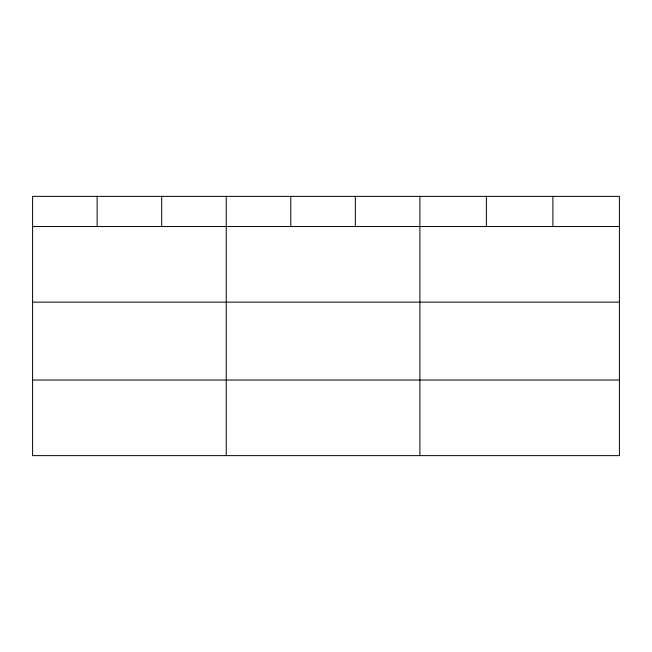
<?xml version="1.0" encoding="UTF-8"?>
<svg xmlns="http://www.w3.org/2000/svg" width="652" height="652" viewBox="0 0 652 652"><rect width="100%" height="100%" fill="white"/><g stroke="black" fill="none" stroke-linecap="round" stroke-linejoin="round"><path stroke-width="0.98" d="M619.4 302.137L619.4 196.366L32.6 196.366L32.6 455.634L619.4 455.634L619.4 302.137L32.6 302.137M32.6 226.537L619.4 226.537M32.6 380.034L619.4 380.034M552.896 196.366L552.896 226.537M486.392 196.366L486.392 226.537M419.888 196.366L419.888 455.634M355.34 196.366L355.34 226.537M290.792 196.366L290.792 226.537M226.244 196.366L226.244 455.634M161.696 196.366L161.696 226.537M97.148 196.366L97.148 226.537"/></g></svg>
